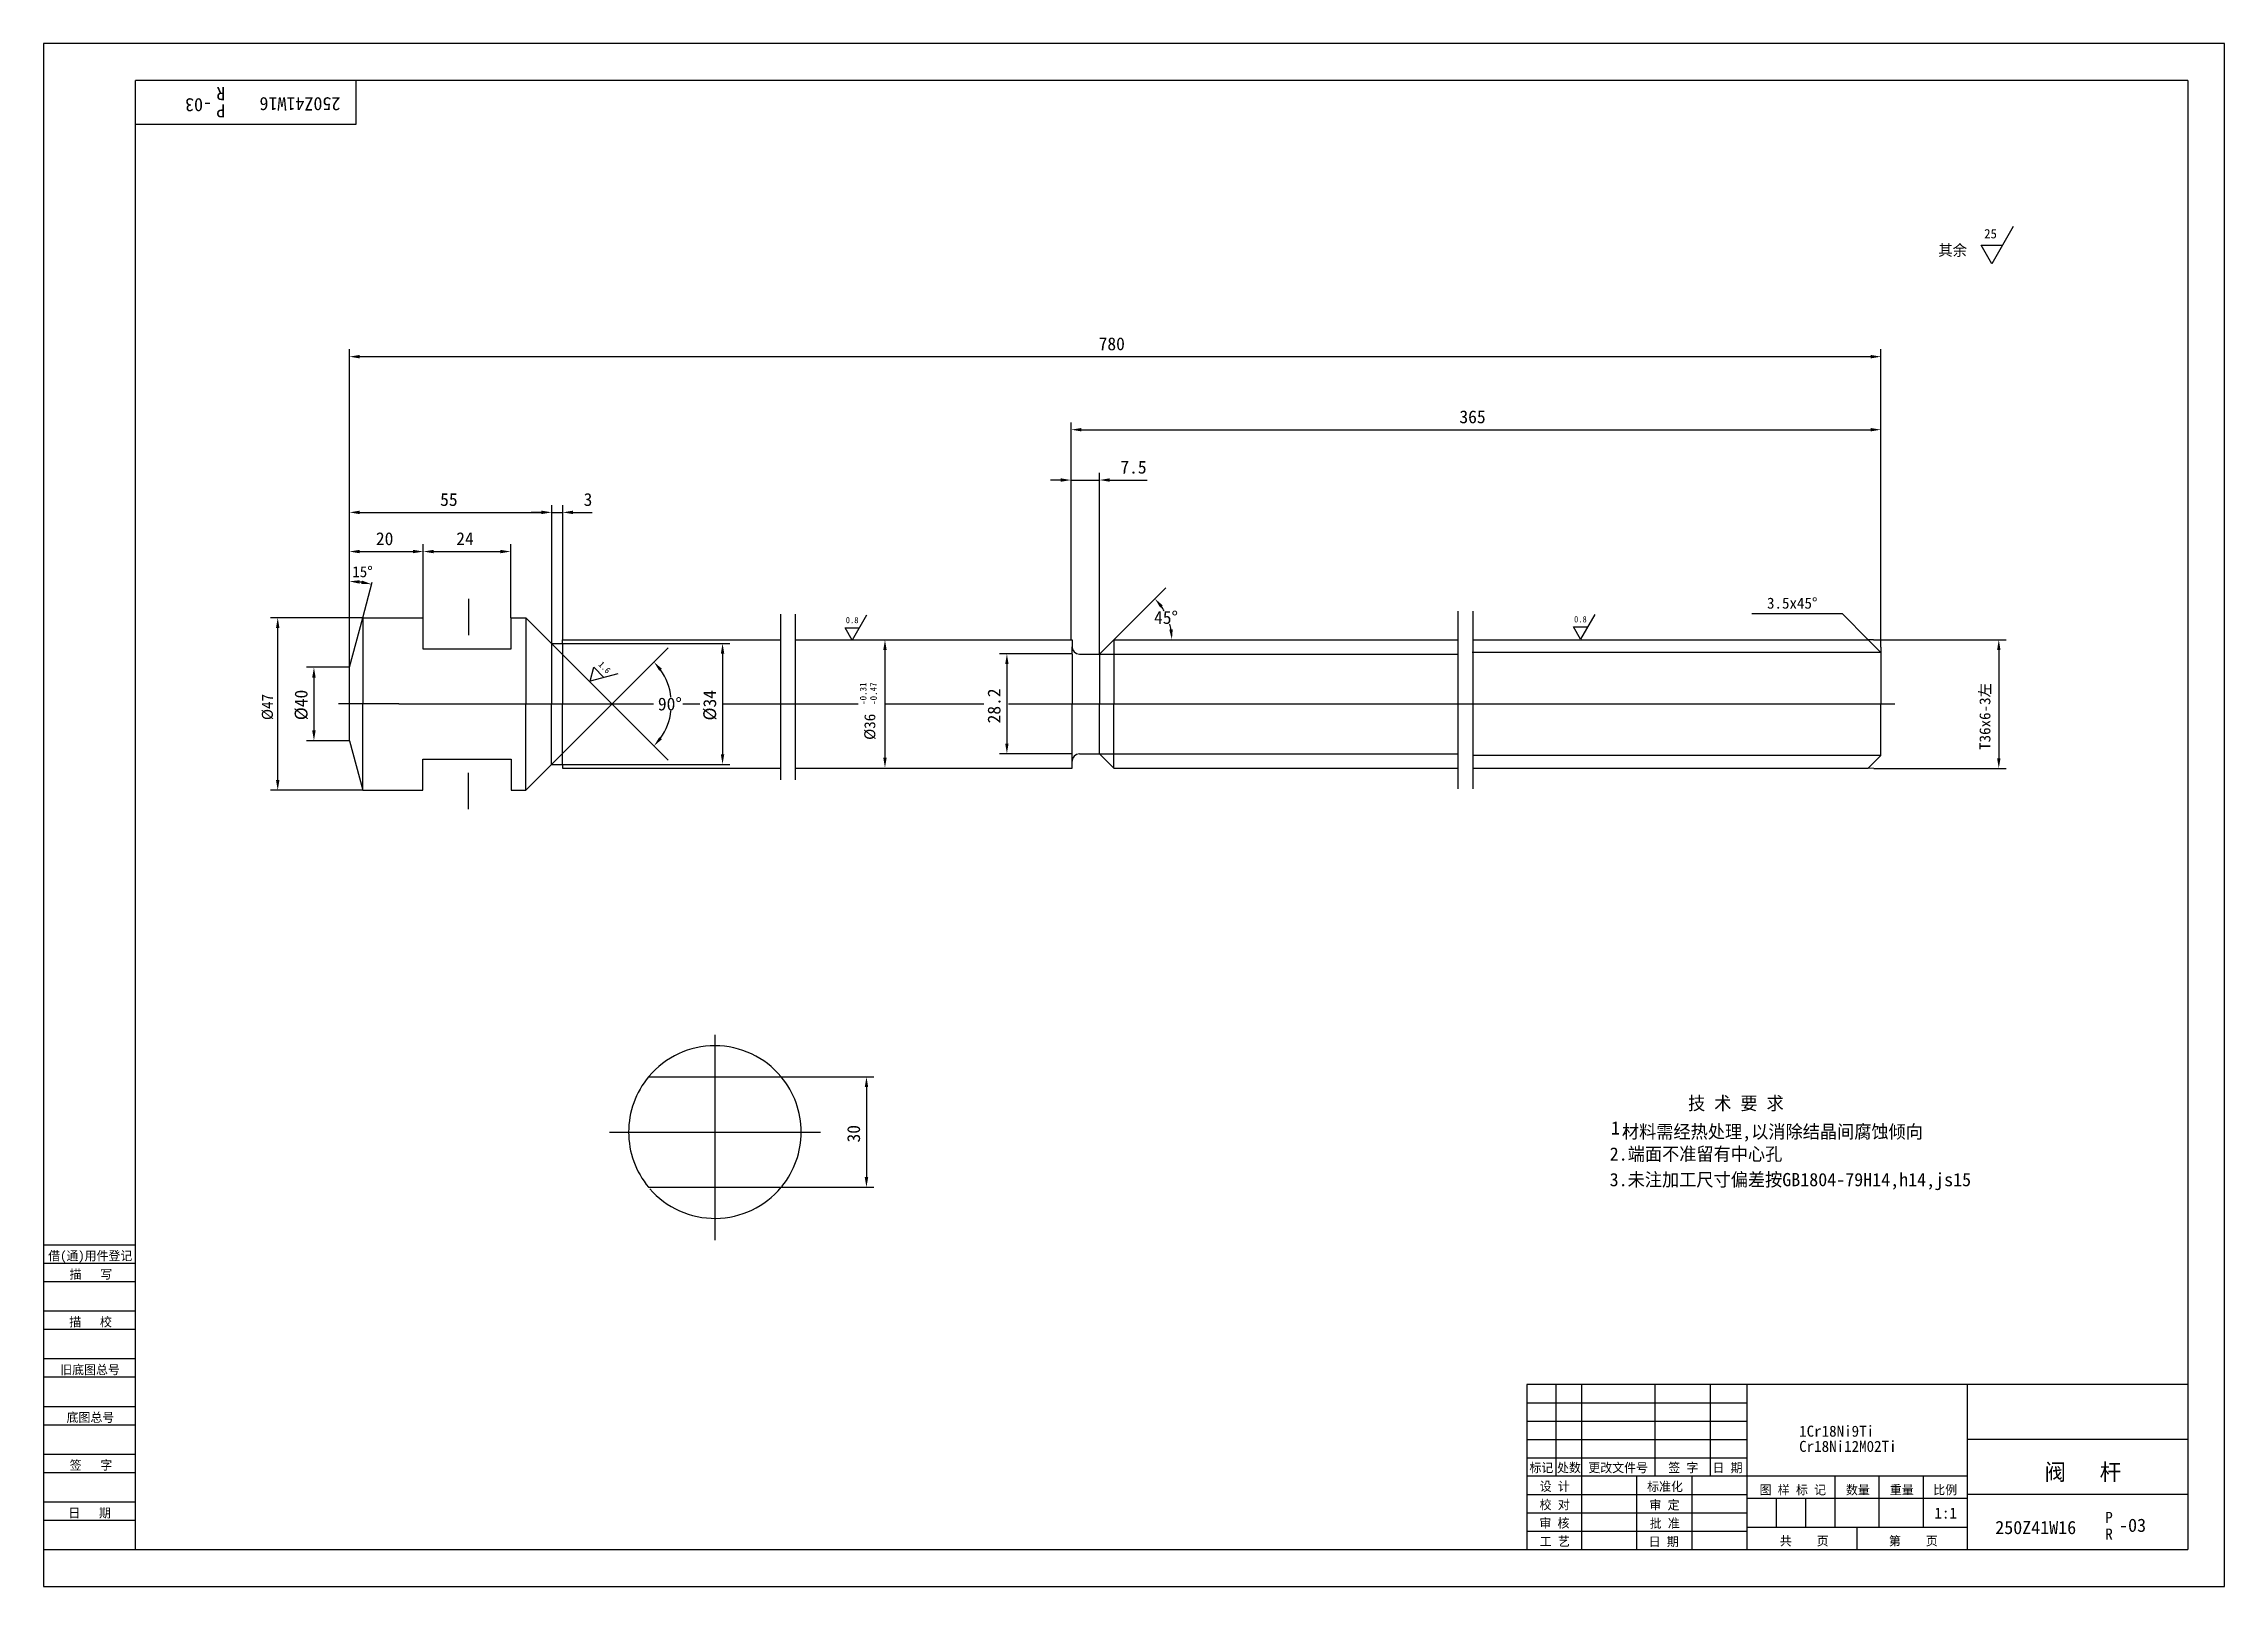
# Model space of a CAD drawing. Header units: metres. Extents: x 0 to 594, y 0 to 420.
import ezdxf

# ---------------------------------------------------------------- set-up
doc = ezdxf.new("R2010")
doc.units = ezdxf.units.M
for name, color, linetype in [('C', 6, 'Continuous'), ('D', 1, 'Continuous'), ('FL', 5, 'Continuous'), ('T', 7, 'Continuous'), ('TL', 4, 'Continuous')]:
    doc.layers.add(name, color=color, linetype=linetype)

# ---------------------------------------------------------------- blocks, each defined once
blk = doc.blocks.new('TUKUN2')
at = {"layer": 'FL'}
for p, q in [((594, 420), (0, 420)), ((0, 420), (0, 0)), ((594, 0), (594, 420)), ((0, 83), (25, 83)), ((0, 75), (25, 75)), ((0, 70), (25, 70)), ((0, 62), (25, 62)), ((0, 57), (25, 57)), ((412, 30), (412, 55)), ((419, 10), (419, 55)), ((439, 30), (439, 55)), ((454, 30), (454, 55)), ((0, 49), (25, 49)), ((404, 50), (464, 50)), ((0, 44), (25, 44)), ((404, 45), (464, 45)), ((0, 36), (25, 36)), ((404, 40), (464, 40)), ((0, 31), (25, 31)), ((404, 35), (464, 35)), ((449, 10), (449, 30)), ((404, 25), (464, 25)), ((0, 23), (25, 23)), ((0, 18), (25, 18)), ((404, 20), (464, 20)), ((404, 15), (464, 15)), ((0, 0), (594, 0))]:
    blk.add_line(p, q, dxfattribs=at)
at = {"layer": 'TL'}
for p, q in [((584, 410), (25, 410)), ((25, 10), (25, 410)), ((85, 410), (85, 398)), ((584, 410), (584, 10)), ((85, 398), (25, 398)), ((0, 93), (25, 93)), ((0, 88), (25, 88)), ((584, 55), (404, 55)), ((404, 55), (404, 10)), ((464, 10), (464, 55)), ((524, 10), (524, 55)), ((584, 40), (524, 40)), ((524, 30), (404, 30)), ((434, 10), (434, 30)), ((488, 16), (488, 30)), ((500, 16), (500, 30)), ((512, 16), (512, 30)), ((464, 24), (524, 24)), ((472, 16), (472, 24)), ((480, 16), (480, 24)), ((584, 25), (524, 25)), ((524, 16), (464, 16)), ((494, 10), (494, 16)), ((0, 10), (584, 10))]:
    blk.add_line(p, q, dxfattribs=at)
at = {"layer": 'T'}
for s, p in [('借(通)用件登记', (1.26, 88.76)), ('描   写', (7.09, 83.76)), ('描   校', (6.98, 70.76)), ('旧底图总号', (4.52, 57.76)), ('底图总号', (6.25, 44.76)), ('签   字', (7.1, 31.76)), ('标记', (404.71, 31.07)), ('处数', (412.22, 31.07)), ('更改文件号', (420.75, 31.07)), ('签 字', (442.53, 31.07)), ('日 期', (454.57, 31.07)), ('校 对', (407.48, 20.99)), ('设 计', (407.5, 25.99)), ('标准化', (436.77, 25.93)), ('审 定', (437.39, 20.93)), ('图 样 标 记', (467.4, 25.04)), ('数量', (490.92, 25.04)), ('重量', (502.88, 25.04)), ('比例', (514.7, 25.04)), ('日   期', (6.72, 18.76)), ('审 核', (407.41, 15.99)), ('批 准', (437.46, 15.93)), ('工 艺', (407.52, 10.99)), ('日 期', (437.18, 10.93)), ('共    页', (472.91, 11.13)), ('第    页', (502.62, 11.13))]:
    blk.add_text(s, height=2.5, dxfattribs=at).set_placement(p)

msp = doc.modelspace()

# ---------------------------------------------------------------- linework, layer by layer
at = {"layer": 'C'}
for p, q in [((200.74, 264.71), (200.74, 219.53)), ((204.74, 264.71), (204.74, 219.53)), ((385.25, 265.51), (385.25, 217.13)), ((389.25, 265.51), (389.25, 217.13)), ((96.73, 240.22), (80.33, 240.22)), ((96.73, 240.22), (166.15, 240.22)), ((174.07, 240.22), (178.72, 240.22)), ((184.93, 240.22), (221.91, 240.22)), ((229.15, 240.22), (256.11, 240.22)), ((262.79, 240.22), (504.24, 240.22)), ((182.84, 150.17), (182.84, 94.22)), ((154.16, 123.68), (211.64, 123.68))]:
    msp.add_line(p, q, dxfattribs=at)
at = {"layer": 'D'}
for p, q in [((536.49, 370.21), (530.64, 360.07)), ((530.64, 360.07), (527.71, 365.14)), ((527.71, 365.14), (533.57, 365.14)), ((83.29, 294.39), (83.29, 336.78)), ((86.09, 334.78), (497.64, 334.78)), ((500.44, 316.9), (500.44, 336.78)), ((279.85, 303.19), (279.85, 316.9)), ((282.65, 314.9), (497.64, 314.9)), ((500.44, 255.72), (500.44, 316.9)), ((279.85, 257.55), (279.85, 303.19)), ((287.6, 254), (287.6, 303.19)), ((277.05, 301.19), (274.25, 301.19)), ((279.85, 301.19), (287.6, 301.19)), ((290.4, 301.19), (293.2, 301.19)), ((293.2, 301.19), (300.62, 301.19)), ((83.29, 283.72), (83.29, 294.39)), ((86.09, 292.39), (135.59, 292.39)), ((135.59, 292.39), (132.79, 292.39)), ((138.39, 256.82), (138.39, 294.39)), ((138.39, 292.39), (138.39, 294.39)), ((138.39, 292.39), (141.39, 292.39)), ((141.39, 257.7), (141.39, 294.39)), ((144.19, 292.39), (146.99, 292.39)), ((146.99, 292.39), (149.42, 292.39)), ((83.29, 274.73), (83.29, 283.72)), ((86.09, 281.72), (100.6, 281.72)), ((103.4, 263.64), (103.4, 283.72)), ((103.4, 281.72), (103.4, 283.72)), ((106.2, 281.72), (124.42, 281.72)), ((127.22, 263.64), (127.22, 283.72)), ((83.29, 250.22), (83.29, 274.73)), ((86.91, 263.72), (89.5, 273.38)), ((298.59, 264.79), (305.66, 271.86)), ((86.91, 263.72), (61.77, 263.72)), ((224.17, 264.37), (220.27, 257.61)), ((291.52, 257.72), (298.59, 264.79)), ((422.54, 264.59), (418.64, 257.83)), ((489.94, 264.79), (465.3, 264.79)), ((497.01, 257.72), (489.94, 264.79)), ((63.77, 219.52), (63.77, 260.92)), ((138.31, 256.72), (170.13, 224.9)), ((138.31, 223.72), (170.13, 255.54)), ((141.35, 256.69), (186.93, 256.69)), ((220.27, 257.61), (218.31, 260.99)), ((218.31, 260.99), (222.22, 260.99)), ((418.64, 257.83), (416.69, 261.21)), ((416.69, 261.21), (420.59, 261.21)), ((498.44, 257.72), (496.94, 257.72)), ((498.44, 257.72), (534.55, 257.72)), ((500.44, 255.72), (500.44, 254.22)), ((83.29, 250.22), (71.63, 250.22)), ((148.83, 246.45), (149.84, 250.22)), ((149.84, 250.22), (152.6, 247.46)), ((184.93, 253.89), (184.93, 226.56)), ((229.17, 254.92), (229.17, 225.65)), ((280.16, 253.87), (260.38, 253.87)), ((262.38, 251.07), (262.38, 229.46)), ((287.62, 253.82), (385.39, 253.82)), ((500.44, 254.22), (389.1, 254.22)), ((532.55, 254.92), (532.55, 225.47)), ((73.63, 247.42), (73.63, 233.02)), ((156.37, 248.47), (148.83, 246.45)), ((83.29, 230.22), (71.63, 230.22)), ((280.16, 226.66), (260.38, 226.66)), ((287.62, 226.62), (385.02, 226.62)), ((500.44, 226.22), (389.27, 226.22)), ((141.35, 223.76), (186.93, 223.76)), ((498.49, 222.67), (496.94, 222.72)), ((498.49, 222.67), (534.55, 222.67)), ((86.91, 216.72), (61.77, 216.72)), ((200.9, 138.71), (226.13, 138.71)), ((224.13, 135.91), (224.13, 111.44)), ((200.9, 108.64), (226.13, 108.64))]:
    msp.add_line(p, q, dxfattribs=at)
for centre, radius, start, end in [((83.29, 250.22), 23.39, 81.86, 83.14), ((291.52, 257.72), 15.8, 29.94, 34.84), ((291.52, 257.72), 15.8, 10.16, 15.44), ((154.81, 240.22), 16.18, 6.53, 35.07), ((154.81, 240.22), 16.18, 324.93, 353.47)]:
    msp.add_arc(centre, radius, start, end, dxfattribs=at)
for points in [[(86.09, 335.25), (86.09, 334.31), (83.29, 334.78)], [(497.64, 335.25), (497.64, 334.31), (500.44, 334.78)], [(282.65, 315.36), (282.65, 314.43), (279.85, 314.9)], [(497.64, 315.36), (497.64, 314.43), (500.44, 314.9)], [(277.05, 301.66), (277.05, 300.73), (279.85, 301.19)], [(290.4, 301.66), (290.4, 300.73), (287.6, 301.19)], [(86.09, 292.86), (86.09, 291.92), (83.29, 292.39)], [(135.59, 292.86), (135.59, 291.92), (138.39, 292.39)], [(135.59, 292.86), (135.59, 291.92), (138.39, 292.39)], [(144.19, 292.86), (144.19, 291.92), (141.39, 292.39)], [(86.09, 282.19), (86.09, 281.26), (83.29, 281.72)], [(100.6, 282.19), (100.6, 281.26), (103.4, 281.72)], [(106.2, 282.19), (106.2, 281.26), (103.4, 281.72)], [(124.42, 282.19), (124.42, 281.26), (127.22, 281.72)], [(86.06, 272.98), (86.12, 273.91), (83.29, 273.61)], [(86.7, 273.83), (86.51, 272.92), (89.35, 272.82)], [(304.14, 266.45), (304.85, 267.05), (302.7, 268.89)], [(63.3, 260.92), (64.24, 260.92), (63.77, 263.72)], [(184.46, 253.89), (185.4, 253.89), (184.93, 256.69)], [(228.7, 254.92), (229.63, 254.92), (229.17, 257.72)], [(307.54, 260.55), (306.61, 260.47), (307.33, 257.72)], [(532.09, 254.92), (533.02, 254.92), (532.55, 257.72)], [(73.16, 247.42), (74.1, 247.42), (73.63, 250.22)], [(167.7, 249.22), (168.41, 249.82), (166.25, 251.66)], [(261.91, 251.07), (262.84, 251.07), (262.38, 253.87)], [(73.16, 233.02), (74.1, 233.02), (73.63, 230.22)], [(168.41, 230.62), (167.7, 231.22), (166.25, 228.78)], [(184.46, 226.56), (185.4, 226.56), (184.93, 223.76)], [(261.91, 229.46), (262.84, 229.46), (262.38, 226.66)], [(228.7, 225.65), (229.63, 225.65), (229.17, 222.85)], [(532.09, 225.47), (533.02, 225.47), (532.55, 222.67)], [(63.3, 219.52), (64.24, 219.52), (63.77, 216.72)], [(223.66, 135.91), (224.6, 135.91), (224.13, 138.71)], [(223.66, 111.44), (224.6, 111.44), (224.13, 108.64)]]:
    msp.add_solid(points, dxfattribs=at)
at = {"layer": 'TL'}
for p, q in [((115.74, 268.82), (115.74, 258.92)), ((83.29, 250.22), (86.91, 263.72)), ((86.91, 263.72), (103.31, 263.72)), ((86.91, 263.72), (86.91, 240.26)), ((103.31, 263.72), (103.31, 255.22)), ((127.31, 255.22), (127.31, 263.72)), ((127.31, 263.72), (131.31, 263.72)), ((131.31, 263.72), (138.31, 256.72)), ((131.31, 263.72), (131.31, 240.26)), ((138.31, 256.72), (141.31, 256.72)), ((138.31, 256.72), (138.31, 240.26)), ((141.31, 256.72), (141.31, 257.72)), ((141.31, 257.72), (200.74, 257.72)), ((141.31, 256.72), (141.31, 240.26)), ((204.74, 257.72), (280.12, 257.72)), ((280.12, 257.72), (280.12, 255.82)), ((280.16, 253.87), (280.12, 255.82)), ((287.62, 253.82), (291.52, 257.72)), ((291.52, 257.72), (385.25, 257.72)), ((291.52, 257.72), (291.52, 240.27)), ((389.25, 257.72), (496.94, 257.72)), ((500.44, 254.22), (496.94, 257.72)), ((83.29, 240.22), (83.29, 250.22)), ((103.31, 255.22), (127.31, 255.22)), ((280.12, 253.82), (280.12, 240.27)), ((282.12, 253.82), (287.62, 253.82)), ((287.62, 253.82), (287.62, 240.27)), ((500.44, 254.22), (500.44, 240.22)), ((83.29, 230.22), (83.29, 240.14)), ((86.91, 216.72), (86.91, 240.18)), ((131.31, 216.72), (131.31, 240.18)), ((138.31, 223.72), (138.31, 240.18)), ((141.31, 223.72), (141.31, 240.18)), ((280.12, 226.62), (280.12, 240.17)), ((287.62, 226.62), (287.62, 240.17)), ((291.52, 222.72), (291.52, 240.17)), ((500.44, 226.22), (500.44, 240.22)), ((83.29, 230.22), (86.91, 216.72)), ((280.12, 224.62), (280.16, 226.66)), ((282.12, 226.62), (287.62, 226.62)), ((287.62, 226.62), (291.52, 222.72)), ((500.44, 226.22), (496.94, 222.72)), ((103.31, 225.22), (127.31, 225.22)), ((103.31, 216.72), (103.31, 225.22)), ((115.74, 211.62), (115.74, 221.52)), ((127.31, 225.22), (127.31, 216.72)), ((131.31, 216.72), (138.31, 223.72)), ((138.31, 223.72), (141.31, 223.72)), ((141.31, 223.72), (141.31, 222.72)), ((141.31, 222.72), (200.74, 222.72)), ((204.74, 222.72), (280.12, 222.72)), ((280.12, 222.72), (280.12, 224.62)), ((291.52, 222.72), (385.25, 222.72)), ((389.25, 222.72), (496.94, 222.72)), ((86.91, 216.72), (103.31, 216.72)), ((127.31, 216.72), (131.31, 216.72)), ((164.78, 138.71), (200.9, 138.71)), ((164.78, 108.64), (200.9, 108.64))]:
    msp.add_line(p, q, dxfattribs=at)
for centre, radius, start, end in [((282.12, 255.82), 2, 180, 270), ((282.12, 224.62), 2, 90, 180), ((182.84, 123.68), 23.5, 39.86, 139.88), ((182.84, 123.68), 23.5, 140.22, 180), ((182.84, 123.68), 23.5, 0, 39.78), ((182.84, 123.68), 23.5, 180, 219.78), ((182.84, 123.68), 23.5, 321.03, 360), ((182.84, 123.68), 23.5, 220.99, 320.22)]:
    msp.add_arc(centre, radius, start, end, dxfattribs=at)

# ---------------------------------------------------------------- block references
at = {"layer": 'D'}
msp.add_blockref('TUKUN2', (0, 0), dxfattribs=at)

# ---------------------------------------------------------------- texts
for s, height, rotation, p in [('-03', 3.6, 180, (45.87, 405.11)), ('R', 3.6, 180, (49.5, 408.21)), ('250Z41W16', 3.6, 180, (80.84, 405.39)), ('P', 3.6, 180, (49.5, 403.5)), ('1.6', 1.7, 315, (150.98, 250.82)), ('%%c40', 3.5, 90, (71.88, 235.8)), ('%%C34', 3.5, 90, (183.18, 235.73)), ('-0.31', 1.8, 90, (224.13, 239.97)), ('-0.47', 1.8, 90, (226.95, 239.97)), ('28.2', 3.5, 90, (260.63, 234.93)), ('T36x6-3左', 3, 90, (530.27, 227.72)), ('%%c47', 3, 90, (62.44, 235.84)), ('%%C36', 3, 90, (226.53, 230.45)), ('30', 3.5, 90, (222.38, 120.84))]:
    msp.add_text(s, height=height, rotation=rotation, dxfattribs=at).set_placement(p)
for s, height, p in [('25', 2.55, (528.57, 366.98)), ('其余', 3, (516.09, 362.26)), ('780', 3.5, (287.37, 336.53)), ('365', 3.5, (385.64, 316.65)), ('7.5', 3.5, (293.29, 302.94)), ('55', 3.5, (108.01, 294.14)), ('3', 3.5, (147.08, 294.14)), ('20', 3.5, (90.51, 283.47)), ('24', 3.5, (112.39, 283.47)), ('15%%d', 3, (84.07, 274.73)), ('3.5x45%%d', 3, (469.42, 266.18)), ('0.8', 1.7, (218.48, 262.22)), ('45%%d', 3.5, (302.46, 262.02)), ('0.8', 1.7, (416.86, 262.44)), ('90%%d', 3.5, (167.32, 238.47)), ('技 术 要 求', 3.6, (447.91, 129.72)), ('1.', 3.6, (426.92, 123.01)), ('材料需经热处理,以消除结晶间腐蚀倾向', 3.6, (429.89, 121.99)), ('2.端面不准留有中心孔', 3.6, (426.57, 115.92)), ('3.未注加工尺寸偏差按GB1804-79H14,h14,js15', 3.6, (426.56, 108.94)), ('1Cr18Ni9Ti', 3, (478.18, 40.75)), ('Cr18Ni12M02Ti', 3, (478.18, 36.62)), ('阀   杆', 4.5, (545.01, 28.88)), ('1:1', 3, (515.03, 18.46)), ('250Z41W16', 3.6, (531.59, 14.23)), ('P', 3, (561.56, 17.29)), ('-03', 3.6, (565.32, 14.84)), ('R', 3, (561.56, 12.73))]:
    msp.add_text(s, height=height, dxfattribs=at).set_placement(p)

doc.saveas('drawing.dxf')
